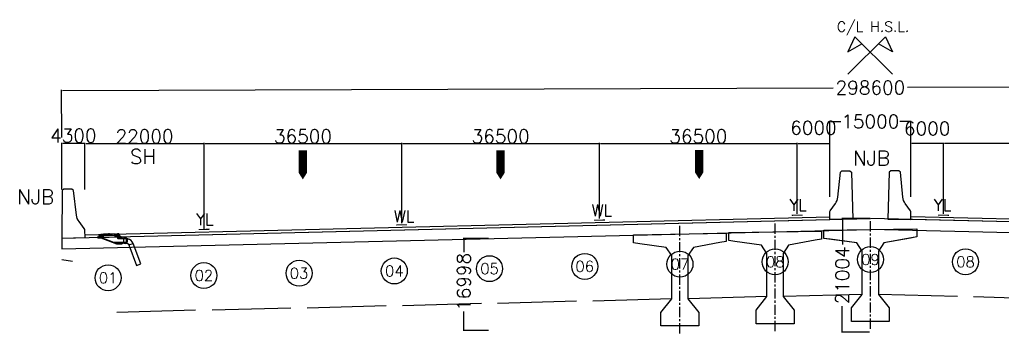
# Model space of a CAD drawing. Header units: metres. Extents: x 565382 to 572500, y 2710622 to 2713609.
# Drawn here: x 571686.6 to 571868.1, y 2712629.4 to 2712687.4 of the extents above; entities that cross this region are included whole.
import ezdxf
from ezdxf.enums import TextEntityAlignment as Align

# ---------------------------------------------------------------- set-up
doc = ezdxf.new("R2010")
doc.units = ezdxf.units.M
doc.linetypes.add('CENTER', pattern=[2, 1.25, -0.25, 0.25, -0.25])
doc.linetypes.add('DASHDOT', pattern=[25.4, 12.7, -6.35, 0, -6.35])
doc.layers.get('Defpoints').update_dxf_attribs({"lineweight": 15})
for name, color, linetype in [('-ANNO-T080', 2, 'Continuous'), ('-BRDG LAYOUT', 210, 'Continuous'), ('-COLMNS', 11, 'Continuous'), ('-DIM', 1, 'Continuous'), ('-DIM HIDE', 2, 'Continuous'), ('-Dim lanes', 3, 'Continuous'), ('-DIM S', 1, 'Continuous'), ('-DIMLN-C', 1, 'Continuous'), ('-DRNG', 160, 'Continuous'), ('-Grdr no', 252, 'Continuous'), ('-NEW PIER STYLE', 210, 'Continuous'), ('-Pier', 210, 'Continuous'), ('-PIER-MBND', 3, 'Continuous'), ('-SCUPPER', 1, 'Continuous'), ('B-ASFLT-C', 8, 'Continuous'), ('B-AXECL-D', 1, 'DASHDOT'), ('B-BEMEL-H', 140, 'Continuous'), ('NOT-PLOT', 4, 'Continuous')]:
    doc.layers.add(name, color=color, linetype=linetype)
doc.layers.add('-Route', color=7, linetype='Continuous', true_color=0x595da6)
doc.styles.add('LE100', font='simplex.shx', dxfattribs={"height": 270})
doc.styles.add('ROMANS', font='romans.shx', dxfattribs={"height": 2.5})
doc.dimstyles.new('ZFP-DIM-75', dxfattribs={"dimscale": 0.075, "dimtxt": 2.5, "dimasz": 2.5, "dimexe": 1.5, "dimexo": 1, "dimgap": 0.75, "dimtad": 1, "dimdec": 0, "dimlfac": 1000, "dimzin": 1, "dimdsep": 46, "dimtxsty": 'ROMANS', "dimcen": 0, "dimdle": 200, "dimclrd": 240, "dimclre": 240, "dimclrt": 40, "dimaunit": 1, "dimazin": 0, "dimtfac": 2, "dimtdec": 0, "dimtmove": 0, "dimatfit": 3, "dimfxl": 1, "dimtvp": 1, "dimtolj": 1, "dimtzin": 1, "dimarcsym": 0})
pattern_1 = [(41.27816908186, (3362834520.988, 1008483973.6895), (-5.313634249687, 4.392893398124), [])]
pattern_2 = [(140.41874361452, (3362834520.988, 1008483973.6895), (-5.156581019644, -4.526687106548), [])]

# ---------------------------------------------------------------- blocks, each defined once
blk = doc.blocks.new('*D226')
at = {"layer": '-Dim lanes', "lineweight": -2, "transparency": 16777216}
for p, q in [((571836.21, 2712654.66), (571836.21, 2712668.72)), ((571836.4, 2712668.61), (571838.24, 2712668.61)), ((571851.03, 2712668.61), (571849.19, 2712668.61)), ((571851.21, 2712654.66), (571851.21, 2712668.72))]:
    blk.add_line(p, q, dxfattribs=at)
at = {"layer": '-Dim lanes', "transparency": 16777216}
for points in [[(571836.4, 2712668.64), (571836.4, 2712668.58), (571836.21, 2712668.61)], [(571851.03, 2712668.64), (571851.03, 2712668.58), (571851.21, 2712668.61)]]:
    blk.add_solid(points, dxfattribs=at)
at = {"layer": 'Defpoints', "color": 0, "transparency": 16777216}
for p in [(571851.21, 2712668.61), (571836.21, 2712654.58), (571851.21, 2712654.58)]:
    blk.add_point(p, dxfattribs=at)
at = {"layer": '-Dim lanes', "color": 2, "transparency": 16777216, "insert": (571843.71, 2712668.61), "char_height": 2.5, "attachment_point": 5, "style": 'ROMANS'}
blk.add_mtext('\\A1;15000', dxfattribs=at)
blk = doc.blocks.new('STR15')
at = {"layer": '-DIM', "color": 1}
for p, q in [((-402, 398), (-593, 2)), ((402, 398), (-593, -587)), ((-402, 398), (593, -587)), ((402, 398), (593, 2)), ((-593, 2), (-223, 221)), ((593, 2), (223, 221))]:
    blk.add_line(p, q, dxfattribs=at)
blk = doc.blocks.new('*D237')
at = {"layer": '-Dim lanes', "lineweight": -2, "transparency": 16777216}
for p, q in [((571830.21, 2712656.19), (571830.21, 2712664.66)), ((571830.4, 2712664.55), (571836.03, 2712664.55)), ((571836.21, 2712656.19), (571836.21, 2712664.66))]:
    blk.add_line(p, q, dxfattribs=at)
at = {"layer": '-Dim lanes', "transparency": 16777216}
for points in [[(571830.4, 2712664.58), (571830.4, 2712664.51), (571830.21, 2712664.55)], [(571836.03, 2712664.58), (571836.03, 2712664.51), (571836.21, 2712664.55)]]:
    blk.add_solid(points, dxfattribs=at)
at = {"layer": 'Defpoints', "color": 0, "transparency": 16777216}
for p in [(571836.21, 2712664.55), (571830.21, 2712656.12), (571836.21, 2712656.12)]:
    blk.add_point(p, dxfattribs=at)
at = {"layer": '-Dim lanes', "color": 2, "transparency": 16777216, "insert": (571833.21, 2712667.43), "char_height": 2.5, "attachment_point": 5, "style": 'ROMANS'}
blk.add_mtext('\\A1;6000', dxfattribs=at)
blk = doc.blocks.new('*D238')
at = {"layer": '-Dim lanes', "lineweight": -2, "transparency": 16777216}
for p, q in [((571694.41, 2712656.04), (571694.41, 2712664.66)), ((571698.53, 2712664.55), (571694.6, 2712664.55)), ((571698.71, 2712656.04), (571698.71, 2712664.66))]:
    blk.add_line(p, q, dxfattribs=at)
at = {"layer": '-Dim lanes', "transparency": 16777216}
for points in [[(571694.6, 2712664.58), (571694.6, 2712664.51), (571694.41, 2712664.55)], [(571698.53, 2712664.58), (571698.53, 2712664.51), (571698.71, 2712664.55)]]:
    blk.add_solid(points, dxfattribs=at)
at = {"layer": 'Defpoints', "color": 0, "transparency": 16777216}
for p in [(571694.41, 2712664.55), (571694.41, 2712655.97), (571698.71, 2712655.97)]:
    blk.add_point(p, dxfattribs=at)
at = {"layer": '-Dim lanes', "color": 2, "transparency": 16777216, "insert": (571696.56, 2712665.99), "char_height": 2.5, "attachment_point": 5, "style": 'ROMANS'}
blk.add_mtext('\\A1;4300', dxfattribs=at)
blk = doc.blocks.new('*D239')
at = {"layer": '-Dim lanes', "lineweight": -2, "transparency": 16777216}
for p, q in [((571694.42, 2712665.62), (571694.39, 2712674.47)), ((571694.57, 2712674.36), (571836.88, 2712674.83)), ((571992.8, 2712675.35), (571850.57, 2712674.88)), ((571993.01, 2712666.62), (571992.98, 2712675.47))]:
    blk.add_line(p, q, dxfattribs=at)
at = {"layer": '-Dim lanes', "transparency": 16777216}
for points in [[(571694.57, 2712674.39), (571694.57, 2712674.32), (571694.39, 2712674.36)], [(571992.8, 2712675.39), (571992.8, 2712675.32), (571992.99, 2712675.36)]]:
    blk.add_solid(points, dxfattribs=at)
at = {"layer": 'Defpoints', "color": 0, "transparency": 16777216}
for p in [(571694.39, 2712674.36), (571694.42, 2712665.55), (571993.01, 2712666.55)]:
    blk.add_point(p, dxfattribs=at)
at = {"layer": '-Dim lanes', "color": 2, "transparency": 16777216, "insert": (571843.73, 2712674.86), "char_height": 2.5, "attachment_point": 5, "rotation": 0.1919, "style": 'ROMANS'}
blk.add_mtext('\\A1;298600', dxfattribs=at)
blk = doc.blocks.new('*D229')
at = {"layer": '-DIM HIDE', "color": 1, "lineweight": -2, "transparency": 16777216}
for p, q in [((571773.24, 2712646.95), (571768.55, 2712646.95)), ((571768.66, 2712646.76), (571768.66, 2712644.42)), ((571768.66, 2712630.14), (571768.66, 2712633.48)), ((571773.23, 2712629.95), (571768.55, 2712629.95))]:
    blk.add_line(p, q, dxfattribs=at)
at = {"layer": '-DIM HIDE', "color": 1, "transparency": 16777216}
for points in [[(571768.63, 2712646.76), (571768.69, 2712646.76), (571768.66, 2712646.95)], [(571768.63, 2712630.14), (571768.69, 2712630.14), (571768.66, 2712629.95)]]:
    blk.add_solid(points, dxfattribs=at)
at = {"layer": 'Defpoints', "color": 0, "transparency": 16777216}
for p in [(571773.31, 2712646.95), (571768.66, 2712629.95), (571773.31, 2712629.95)]:
    blk.add_point(p, dxfattribs=at)
at = {"layer": '-DIM HIDE', "color": 2, "transparency": 16777216, "insert": (571768.66, 2712638.95), "char_height": 2.5, "attachment_point": 5, "rotation": 89.9935, "style": 'ROMANS'}
blk.add_mtext('\\A1;16998', dxfattribs=at)
blk = doc.blocks.new('*D240')
at = {"layer": '-Dim lanes', "lineweight": -2, "transparency": 16777216}
for p, q in [((571698.71, 2712656.04), (571698.71, 2712664.66)), ((571698.9, 2712664.55), (571720.53, 2712664.55)), ((571720.71, 2712648.69), (571720.71, 2712664.66))]:
    blk.add_line(p, q, dxfattribs=at)
at = {"layer": '-Dim lanes', "transparency": 16777216}
for points in [[(571698.9, 2712664.58), (571698.9, 2712664.51), (571698.71, 2712664.55)], [(571720.53, 2712664.58), (571720.53, 2712664.51), (571720.71, 2712664.55)]]:
    blk.add_solid(points, dxfattribs=at)
at = {"layer": 'Defpoints', "color": 0, "transparency": 16777216}
for p in [(571720.71, 2712664.55), (571698.71, 2712655.97), (571720.71, 2712648.61)]:
    blk.add_point(p, dxfattribs=at)
at = {"layer": '-Dim lanes', "color": 2, "transparency": 16777216, "insert": (571709.71, 2712665.85), "char_height": 2.5, "attachment_point": 5, "style": 'ROMANS'}
blk.add_mtext('\\A1;22000', dxfattribs=at)
blk = doc.blocks.new('*D241')
at = {"layer": '-Dim lanes', "lineweight": -2, "transparency": 16777216}
for p, q in [((571720.71, 2712648.92), (571720.71, 2712664.66)), ((571720.9, 2712664.55), (571757.03, 2712664.55)), ((571757.21, 2712649.8), (571757.21, 2712664.66))]:
    blk.add_line(p, q, dxfattribs=at)
at = {"layer": '-Dim lanes', "transparency": 16777216}
for points in [[(571720.9, 2712664.58), (571720.9, 2712664.51), (571720.71, 2712664.55)], [(571757.03, 2712664.58), (571757.03, 2712664.51), (571757.21, 2712664.55)]]:
    blk.add_solid(points, dxfattribs=at)
at = {"layer": 'Defpoints', "color": 0, "transparency": 16777216}
for p in [(571757.21, 2712664.55), (571757.21, 2712649.72), (571720.71, 2712648.85)]:
    blk.add_point(p, dxfattribs=at)
at = {"layer": '-Dim lanes', "color": 2, "transparency": 16777216, "insert": (571738.96, 2712665.85), "char_height": 2.5, "attachment_point": 5, "style": 'ROMANS'}
blk.add_mtext('\\A1;36500', dxfattribs=at)
blk = doc.blocks.new('*D242')
at = {"layer": '-Dim lanes', "lineweight": -2, "transparency": 16777216}
for p, q in [((571757.21, 2712649.8), (571757.21, 2712664.66)), ((571757.4, 2712664.55), (571793.53, 2712664.55)), ((571793.71, 2712650.68), (571793.71, 2712664.66))]:
    blk.add_line(p, q, dxfattribs=at)
at = {"layer": '-Dim lanes', "transparency": 16777216}
for points in [[(571757.4, 2712664.58), (571757.4, 2712664.51), (571757.21, 2712664.55)], [(571793.53, 2712664.58), (571793.53, 2712664.51), (571793.71, 2712664.55)]]:
    blk.add_solid(points, dxfattribs=at)
at = {"layer": 'Defpoints', "color": 0, "transparency": 16777216}
for p in [(571793.71, 2712664.55), (571757.21, 2712649.72), (571793.71, 2712650.6)]:
    blk.add_point(p, dxfattribs=at)
at = {"layer": '-Dim lanes', "color": 2, "transparency": 16777216, "insert": (571775.46, 2712665.85), "char_height": 2.5, "attachment_point": 5, "style": 'ROMANS'}
blk.add_mtext('\\A1;36500', dxfattribs=at)
blk = doc.blocks.new('*D243')
at = {"layer": '-Dim lanes', "lineweight": -2, "transparency": 16777216}
for p, q in [((571793.71, 2712650.68), (571793.71, 2712664.66)), ((571793.9, 2712664.55), (571830.03, 2712664.55)), ((571830.21, 2712651.55), (571830.21, 2712664.66))]:
    blk.add_line(p, q, dxfattribs=at)
at = {"layer": '-Dim lanes', "transparency": 16777216}
for points in [[(571793.9, 2712664.58), (571793.9, 2712664.51), (571793.71, 2712664.55)], [(571830.03, 2712664.58), (571830.03, 2712664.51), (571830.21, 2712664.55)]]:
    blk.add_solid(points, dxfattribs=at)
at = {"layer": 'Defpoints', "color": 0, "transparency": 16777216}
for p in [(571830.21, 2712664.55), (571830.21, 2712651.48), (571793.71, 2712650.6)]:
    blk.add_point(p, dxfattribs=at)
at = {"layer": '-Dim lanes', "color": 2, "transparency": 16777216, "insert": (571811.96, 2712665.85), "char_height": 2.5, "attachment_point": 5, "style": 'ROMANS'}
blk.add_mtext('\\A1;36500', dxfattribs=at)
blk = doc.blocks.new('GRDR-1713-1700')
at = {"layer": '-DIM S', "color": 3}
blk.add_lwpolyline([(-0.74, 1.519), (-0.856, 1.535), (-0.856, 1.687), (0.857, 1.713), (0.857, 1.563), (0.74, 1.541), (0.25, 1.45), (0.15, 1.3), (0.15, 0.5), (0.35, 0.25), (0.35, 0), (-0.35, 0), (-0.35, 0.25), (-0.15, 0.5), (-0.15, 1.3), (-0.25, 1.45)], close=True, dxfattribs=at)
at = {"layer": 'B-AXECL-D', "color": 4, "linetype": 'CENTER', "ltscale": 0.15}
blk.add_line((0, -0.137), (0, 1.861), dxfattribs=at)
blk = doc.blocks.new('*D214')
at = {"layer": '-DIM HIDE', "color": 1, "lineweight": -2, "transparency": 16777216}
for p, q in [((571843.64, 2712650.64), (571838.48, 2712650.67)), ((571838.59, 2712650.48), (571838.57, 2712645.86)), ((571838.49, 2712629.85), (571838.51, 2712634.43)), ((571843.54, 2712629.64), (571838.38, 2712629.66))]:
    blk.add_line(p, q, dxfattribs=at)
at = {"layer": '-DIM HIDE', "color": 1, "transparency": 16777216}
for points in [[(571838.56, 2712650.48), (571838.62, 2712650.48), (571838.59, 2712650.66)], [(571838.46, 2712629.85), (571838.52, 2712629.85), (571838.49, 2712629.66)]]:
    blk.add_solid(points, dxfattribs=at)
at = {"layer": 'Defpoints', "color": 0, "transparency": 16777216}
for p in [(571843.71, 2712650.64), (571838.49, 2712629.66), (571843.61, 2712629.64)]:
    blk.add_point(p, dxfattribs=at)
at = {"layer": '-DIM HIDE', "color": 2, "transparency": 16777216, "insert": (571838.54, 2712640.15), "char_height": 2.5, "attachment_point": 5, "rotation": 89.7279, "style": 'ROMANS'}
blk.add_mtext('\\A1;21004', dxfattribs=at)
blk = doc.blocks.new('SCUP')
at = {"layer": '-SCUPPER'}
h = blk.add_hatch(dxfattribs=at)
h.set_pattern_fill('ANSI31', color=256, scale=0.05, angle=0.8594, style=0)
h.set_pattern_definition(pattern_1)
edge = h.paths.add_edge_path()
edge.add_line((156, -33), (155, -2))
edge.add_ellipse((150, -2), major_axis=(-4.74, 0), ratio=0.8519, start_angle=180.8594, end_angle=270.8594)
edge.add_line((150, 2), (101, 1))
edge.add_line((101, 1), (101, -34))
edge.add_line((101, -34), (156, -33))
h = blk.add_hatch(dxfattribs=at)
h.set_pattern_fill('ANSI31', color=256, scale=0.05, angle=0.8594, style=0)
h.set_pattern_definition(pattern_1)
edge = h.paths.add_edge_path()
edge.add_ellipse((177, -3), major_axis=(5.92, 0), ratio=0.8519, start_angle=4.1762, end_angle=90.8594)
edge.add_line((177, 2), (156, 2))
edge.add_line((156, 2), (157, -57))
edge.add_line((157, -57), (109, -58))
edge.add_line((109, -58), (110, -74))
edge.add_line((110, -74), (215, -73))
edge.add_line((215, -73), (214, -58))
edge.add_ellipse((212, -58), major_axis=(-2.37, 0), ratio=0.8519, start_angle=180.8594, end_angle=270.8594)
edge.add_line((212, -56), (194, -57))
edge.add_ellipse((194, -52), major_axis=(-5.92, 0), ratio=0.8519, start_angle=4.1762, end_angle=90.8594, ccw=False)
edge.add_line((188, -52), (183, -2))
h = blk.add_hatch(dxfattribs=at)
h.set_pattern_fill('ANSI31', color=256, scale=0.05, angle=90.8594, style=0)
h.set_pattern_definition(pattern_2)
edge = h.paths.add_edge_path()
edge.add_ellipse((-160, -111), major_axis=(5.92, 0), ratio=0.8519, start_angle=276.573, end_angle=360.8594, ccw=False)
edge.add_line((-159, -116), (-310, -131))
edge.add_line((-310, -131), (-310, -120))
edge.add_line((-310, -120), (-236, -113))
edge.add_line((-236, -113), (-236, -87))
edge.add_line((-236, -87), (-212, -87))
edge.add_line((-212, -87), (-212, -78))
edge.add_line((-212, -78), (-154, -78))
edge.add_line((-154, -78), (-154, -111))
h = blk.add_hatch(dxfattribs=at)
h.set_pattern_fill('ANSI31', color=256, scale=0.05, angle=90.8594, style=0)
h.set_pattern_definition(pattern_2)
edge = h.paths.add_edge_path()
edge.add_line((157, -82), (209, -81))
edge.add_ellipse((209, -76), major_axis=(5.92, 0), ratio=0.8519, start_angle=-89.1406, end_angle=0.8594)
edge.add_line((215, -76), (215, -73))
edge.add_line((215, -73), (157, -74))
edge.add_line((157, -74), (-81, -205))
edge.add_line((-81, -205), (-308, -221))
edge.add_line((-308, -221), (-308, -231))
edge.add_line((-308, -231), (-238, -227))
edge.add_line((-238, -227), (-238, -241))
edge.add_ellipse((-233, -241), major_axis=(-4.74, 0), ratio=0.8519, start_angle=0.8594, end_angle=90.8594)
edge.add_line((-233, -245), (-136, -244))
edge.add_ellipse((-136, -239), major_axis=(-5.92, 0), ratio=0.8519, start_angle=90.8594, end_angle=123.1297)
edge.add_line((-133, -243), (157, -82))
h = blk.add_hatch(dxfattribs=at)
h.set_pattern_fill('ANSI31', color=256, scale=0.05, angle=0.8594, style=0)
h.set_pattern_definition(pattern_1)
edge = h.paths.add_edge_path()
edge.add_line((-155, -61), (-155, -37))
edge.add_line((-155, -37), (-156, -2))
edge.add_line((-156, -2), (-177, -2))
edge.add_ellipse((-177, -7), major_axis=(5.92, 0), ratio=0.8519, start_angle=90.8594, end_angle=180.8594)
edge.add_ellipse((-177, -7), major_axis=(-5.92, 0), ratio=0.8519, start_angle=357.5426, end_angle=360.8594, ccw=False)
edge.add_line((-183, -7), (-186, -57))
edge.add_ellipse((-192, -57), major_axis=(-5.92, 0), ratio=0.8519, start_angle=90.8594, end_angle=177.5426, ccw=False)
edge.add_line((-192, -62), (-210, -62))
edge.add_ellipse((-210, -64), major_axis=(-2.37, 0), ratio=0.8519, start_angle=-89.1406, end_angle=0.8594)
edge.add_line((-212, -64), (-212, -78))
edge.add_line((-212, -78), (-107, -77))
edge.add_line((-107, -77), (-107, -60))
edge.add_line((-107, -60), (-155, -61))
h = blk.add_hatch(dxfattribs=at)
h.set_pattern_fill('ANSI31', color=256, scale=0.05, angle=0.8594, style=0)
h.set_pattern_definition(pattern_1)
edge = h.paths.add_edge_path()
edge.add_line((-154, -37), (-100, -37))
edge.add_line((-100, -37), (-101, -1))
edge.add_line((-101, -1), (-150, -2))
edge.add_ellipse((-150, -6), major_axis=(4.74, 0), ratio=0.8519, start_angle=90.8594, end_angle=180.8594)
edge.add_line((-155, -6), (-154, -37))
h = blk.add_hatch(dxfattribs=at)
h.set_pattern_fill('ANSI31', color=256, scale=0.05, angle=0.8594, style=0)
h.set_pattern_definition(pattern_1)
h.paths.add_polyline_path([(-107, -60), (-108, -37), (-155, -37), (-155, -61)])
h = blk.add_hatch(dxfattribs=at)
h.set_pattern_fill('ANSI31', color=256, scale=0.05, angle=0.8594, style=0)
h.set_pattern_definition(pattern_1)
h.paths.add_polyline_path([(156, -33), (109, -34), (109, -58), (157, -57)])
for p, q in [((-101, -1), (101, 1)), ((0, -21), (0, 21)), ((101, 1), (150, 2)), ((101, -34), (101, 1)), ((177, 2), (156, 2)), ((156, 2), (157, -57)), ((-236, -113), (-310, -120)), ((-159, -116), (-310, -131)), ((-310, -120), (-308, -231)), ((-212, -87), (-236, -87)), ((-236, -87), (-236, -113)), ((-212, -64), (-212, -78)), ((215, -73), (-212, -78)), ((-212, -78), (-212, -87)), ((-210, -62), (-192, -62)), ((-183, -7), (-186, -57)), ((-177, -2), (-156, -2)), ((-156, -2), (-155, -61)), ((-155, -6), (-154, -37)), ((-155, -61), (-155, -37)), ((-155, -37), (-108, -37)), ((-155, -61), (-107, -60)), ((-107, -60), (-155, -61)), ((-154, -37), (-100, -37)), ((-154, -78), (-154, -111)), ((-101, -1), (-150, -2)), ((157, -82), (-133, -243)), ((-108, -37), (-107, -60)), ((-107, -60), (-107, -77)), ((-100, -37), (-101, -1)), ((-100, -37), (101, -34)), ((-81, -205), (157, -74)), ((156, -33), (101, -34)), ((156, -33), (109, -34)), ((109, -34), (109, -58)), ((157, -57), (109, -58)), ((109, -58), (157, -57)), ((109, -58), (110, -74)), ((155, -2), (156, -33)), ((157, -57), (156, -33)), ((209, -81), (157, -82)), ((183, -2), (188, -52)), ((212, -56), (194, -57)), ((214, -58), (215, -73)), ((215, -73), (215, -76)), ((-308, -221), (-81, -205)), ((-308, -231), (-238, -227)), ((-238, -241), (-238, -227)), ((-136, -244), (-233, -245))]:
    blk.add_line(p, q, dxfattribs=at)
for centre, major_axis, start_param, end_param in [((150, -2), (-4.74, 0), 3.156592, 4.727388), ((177, -3), (-5.92, 0), 3.21448, 4.727388), ((-210, -64), (-2.37, 0), -1.555797, 0.014999), ((-192, -57), (-5.92, 0), 1.585795, 3.098703), ((-177, -7), (5.92, 0), 1.585795, 3.098703), ((-160, -111), (5.92, 0), -1.456076, 0.014999), ((-150, -6), (4.74, 0), 1.585795, 3.156592), ((-127, -20), (-10.9, 0), 3.141593, 9.424778), ((194, -52), (5.92, 0), 3.21448, 4.727388), ((209, -76), (5.92, 0), -1.555797, 0.014999), ((212, -58), (2.37, 0), 0.014999, 1.585795), ((-233, -241), (4.74, 0), 3.156592, 4.727388), ((-136, -239), (-5.92, 0), 1.585795, 2.149019)]:
    blk.add_ellipse(centre, major_axis=major_axis, ratio=0.8519, start_param=start_param, end_param=end_param, dxfattribs=at)
blk = doc.blocks.new('*D231')
at = {"layer": '-Dim lanes', "lineweight": -2, "transparency": 16777216}
for p, q in [((571851.21, 2712656.19), (571851.21, 2712664.66)), ((571857.03, 2712664.55), (571851.4, 2712664.55)), ((571857.21, 2712656.19), (571857.21, 2712664.66))]:
    blk.add_line(p, q, dxfattribs=at)
at = {"layer": '-Dim lanes', "transparency": 16777216}
for points in [[(571851.4, 2712664.58), (571851.4, 2712664.51), (571851.21, 2712664.55)], [(571857.03, 2712664.58), (571857.03, 2712664.51), (571857.21, 2712664.55)]]:
    blk.add_solid(points, dxfattribs=at)
at = {"layer": 'Defpoints', "color": 0, "transparency": 16777216}
for p in [(571851.21, 2712664.55), (571851.21, 2712656.12), (571857.21, 2712656.12)]:
    blk.add_point(p, dxfattribs=at)
at = {"layer": '-Dim lanes', "color": 2, "transparency": 16777216, "insert": (571854.21, 2712667.31), "char_height": 2.5, "attachment_point": 5, "style": 'ROMANS'}
blk.add_mtext('\\A1;6000', dxfattribs=at)
blk = doc.blocks.new('*D236')
at = {"layer": '-Dim lanes', "lineweight": -2, "transparency": 16777216}
for p, q in [((571857.21, 2712651.55), (571857.21, 2712664.66)), ((571893.53, 2712664.55), (571857.4, 2712664.55)), ((571893.71, 2712650.68), (571893.71, 2712664.66))]:
    blk.add_line(p, q, dxfattribs=at)
at = {"layer": '-Dim lanes', "transparency": 16777216}
for points in [[(571857.4, 2712664.58), (571857.4, 2712664.51), (571857.21, 2712664.55)], [(571893.53, 2712664.58), (571893.53, 2712664.51), (571893.71, 2712664.55)]]:
    blk.add_solid(points, dxfattribs=at)
at = {"layer": 'Defpoints', "color": 0, "transparency": 16777216}
for p in [(571857.21, 2712664.55), (571857.21, 2712651.48), (571893.71, 2712650.6)]:
    blk.add_point(p, dxfattribs=at)
at = {"layer": '-Dim lanes', "color": 2, "transparency": 16777216, "insert": (571875.46, 2712665.85), "char_height": 2.5, "attachment_point": 5, "style": 'ROMANS'}
blk.add_mtext('\\A1;36500', dxfattribs=at)

msp = doc.modelspace()

# ---------------------------------------------------------------- linework, layer by layer
at = {"layer": '-COLMNS'}
msp.add_line((571694.4195, 2712643.0564, -624.8892), (571696.4195, 2712642.7753, -624.8892), dxfattribs=at)
at = {"layer": '-DRNG'}
for p, q in [((571706.4823, 2712646.0917, -624.8778), (571706.6365, 2712646.8767, -624.8778)), ((571706.8217, 2712645.7948, -624.8778), (571707.5793, 2712646.0518, -624.8778))]:
    msp.add_line(p, q, dxfattribs=at)
at = {"layer": '-DRNG', "elevation": -624.8892, "flags": 128}
msp.add_lwpolyline([(571709, 2712642.2543), (571707.5793, 2712646.0518, 0.26863734), (571706.6365, 2712646.8767), (571706.4614, 2712646.9111), (571706.3538, 2712647.0414), (571705.7949, 2712647.0832), (571705.7949, 2712646.0827), (571706.2584, 2712646.0504), (571706.3401, 2712646.1197), (571706.4823, 2712646.0917, -0.26863734), (571706.8217, 2712645.7948), (571708.2424, 2712641.9972), (571709, 2712642.2543)], format="xyb", dxfattribs=at)
at = {"layer": '-Grdr no', "color": 7}
for centre in [(571843.7368, 2712643.0744, -624.8892), (571773.4045, 2712641.3865, -624.8892), (571790.9845, 2712641.8084, -624.8892), (571808.5645, 2712642.2303, -624.8892), (571826.1445, 2712642.6522, -624.8892), (571861.2845, 2712642.6522, -624.8892), (571702.9795, 2712639.6963, -624.8892), (571720.6645, 2712640.1207, -624.8892), (571738.2407, 2712640.5425, -624.8892), (571755.8245, 2712640.9645, -624.8892)]:
    msp.add_circle(centre, 2.4, dxfattribs=at)
at = {"layer": '-Pier', "color": 2, "const_width": 0.2, "elevation": -624.8892}
for points in [[(571829.2175, 2712651.2524), (571831.2163, 2712651.3003)], [(571858.2116, 2712651.2524), (571856.2127, 2712651.3003)], [(571719.7175, 2712648.6244), (571721.7163, 2712648.6723)]]:
    msp.add_lwpolyline(points, dxfattribs=at)
at = {"layer": '-Pier', "color": 7, "const_width": 0.2, "elevation": -624.8892}
for points in [[(571756.1709, 2712649.4667), (571758.1697, 2712649.5147)], [(571792.7151, 2712650.3427), (571794.7139, 2712650.3907)]]:
    msp.add_lwpolyline(points, dxfattribs=at)
at = {"layer": '-PIER-MBND'}
msp.add_line((571694.4145, 2712647.0572, -624.8892), (571694.4145, 2712645.0569, -624.8892), dxfattribs=at)
at = {"layer": '-Route', "elevation": -624.8892, "flags": 128}
for points in [[(571812.1149, 2712663.3317, 1.5, 1.5, 0), (571812.1149, 2712660.9233, 3.75, 0, 0), (571812.1149, 2712657.9671, 0, 0, 0)], [(571738.9344, 2712663.2626, 1.5, 1.5, 0), (571738.9344, 2712660.8541, 3.75, 0, 0), (571738.9344, 2712657.898, 0, 0, 0)], [(571775.4344, 2712663.2626, 1.5, 1.5, 0), (571775.4344, 2712660.8541, 3.75, 0, 0), (571775.4344, 2712657.898, 0, 0, 0)]]:
    msp.add_lwpolyline(points, format="xyseb", dxfattribs=at)
at = {"color": 5}
for p in [(571694.4145, 2712647.0572, -624.8892), (571993.0145, 2712647.0572, -624.8892)]:
    msp.add_line(p, (571843.7145, 2712650.6404, -624.8892), dxfattribs=at)
at = {"color": 4}
for p, q in [((571694.4145, 2712647.0572, -624.8892), (571836.2145, 2712650.4604, -624.8892)), ((571993.0145, 2712647.0572, -624.8892), (571851.2145, 2712650.4604, -624.8892)), ((571694.4145, 2712645.0569, -624.8892), (571843.7145, 2712648.6401, -624.8892)), ((571993.0145, 2712645.0569, -624.8892), (571843.7145, 2712648.6401, -624.8892))]:
    msp.add_line(p, q, dxfattribs=at)
at = {"elevation": -624.8892, "flags": 128}
msp.add_lwpolyline([(571852.2795, 2712647.2684), (571846.2145, 2712646.1401), (571845.2145, 2712644.6401), (571845.2145, 2712636.6401), (571847.2145, 2712634.1401), (571847.2145, 2712631.6401), (571840.2145, 2712631.6401), (571840.2145, 2712634.1401), (571842.2145, 2712636.6401), (571842.2145, 2712644.6402), (571841.2145, 2712646.1401), (571835.1495, 2712646.9924)], dxfattribs=at)
at = {"layer": 'B-ASFLT-C', "color": 1}
for p, q in [((571698.7025, 2712647.6602, -624.8892), (571836.2145, 2712650.9605, -624.8892)), ((571988.7265, 2712647.6602, -624.8892), (571851.2145, 2712650.9605, -624.8892))]:
    msp.add_line(p, q, dxfattribs=at)
at = {"layer": 'B-BEMEL-H'}
for p, q in [((571824.6445, 2712636.2185, -624.8892), (571810.0645, 2712635.7965, -624.8892)), ((571842.2245, 2712636.6404, -624.8892), (571827.6445, 2712636.2185, -624.8892)), ((571859.8045, 2712636.2182, -624.8892), (571845.2145, 2712636.6401, -624.8892)), ((571862.7845, 2712636.2185, -624.8892), (571877.3645, 2712635.7965, -624.8892)), ((571754.3245, 2712634.5308, -624.8892), (571739.7445, 2712634.1089, -624.8892)), ((571771.9045, 2712634.9527, -624.8892), (571757.3245, 2712634.5308, -624.8892)), ((571789.4845, 2712635.3746, -624.8892), (571774.9045, 2712634.9527, -624.8892)), ((571807.0645, 2712635.7965, -624.8892), (571792.4845, 2712635.3746, -624.8892)), ((571719.1445, 2712633.6865, -624.8892), (571704.5645, 2712633.2645, -624.8892)), ((571736.7445, 2712634.1089, -624.8892), (571722.1645, 2712633.6869, -624.8892))]:
    msp.add_line(p, q, dxfattribs=at)
at = {"layer": 'B-BEMEL-H', "color": 254, "elevation": -624.8892}
for points in [[(571836.2145, 2712650.4604), (571836.2145, 2712651.7991, -0.15728382), (571836.3087, 2712652.0913), (571837.258, 2712653.4097, 0.13184468), (571837.7168, 2712654.6217), (571838.1758, 2712659.2116), (571838.4506, 2712659.4604), (571839.9506, 2712659.4604), (571840.2145, 2712659.2108), (571840.511, 2712650.5635), (571836.2145, 2712650.4604)], [(571851.2145, 2712650.4604), (571851.2145, 2712651.7991, 0.15728382), (571851.1203, 2712652.0913), (571850.171, 2712653.4097, -0.13184468), (571849.7122, 2712654.6217), (571849.2533, 2712659.2116), (571848.9784, 2712659.4604), (571847.4784, 2712659.4604), (571847.2145, 2712659.2108), (571846.918, 2712650.5635), (571851.2145, 2712650.4604)]]:
    msp.add_lwpolyline(points, format="xyb", dxfattribs=at)
at = {"layer": 'B-BEMEL-H', "color": 5, "elevation": -624.8806}
msp.add_lwpolyline([(571698.7156, 2712647.1604), (571698.6866, 2712648.4988, 0.15728382), (571698.5861, 2712648.7889), (571697.6085, 2712650.0865, -0.13184468), (571697.1237, 2712651.2883), (571696.5656, 2712655.8672), (571696.2854, 2712656.11), (571694.7857, 2712656.0775), (571694.5273, 2712655.8223), (571694.4168, 2712647.0572), (571698.7156, 2712647.1604)], format="xyb", dxfattribs=at)

# ---------------------------------------------------------------- block references
at = {"layer": '-BRDG LAYOUT', "xscale": -0.01, "yscale": 0.0075, "zscale": 0.01, "rotation": 1.923934106649359}
msp.add_blockref('SCUP', (571703.1614, 2712647.7673, -624.8778), dxfattribs=at)
at = {"layer": '-NEW PIER STYLE', "color": 4, "xscale": 10, "yscale": 10, "zscale": 10}
for p in [(571808.5345, 2712630.7963, -624.8892), (571826.1245, 2712631.2182, -624.8892), (571843.7145, 2712631.6401, -624.8892)]:
    msp.add_blockref('GRDR-1713-1700', p, dxfattribs=at)
at = {"layer": 'NOT-PLOT', "xscale": 0.007, "yscale": 0.007, "zscale": 0.007}
msp.add_blockref('STR15', (571843.6811, 2712681.4451, -624.8892), dxfattribs=at)

# ---------------------------------------------------------------- texts
at = {"layer": '-ANNO-T080', "style": 'LE100'}
msp.add_text('C/L H.S.L.', height=1.89, dxfattribs=at).set_placement((571837.5301, 2712685.1889, -624.8892))
at = {"layer": '-ANNO-T080', "color": 7, "style": 'LE100'}
for s, p in [('WL', (571792.2363, 2712651.0937, -624.8892)), ('YL', (571828.7363, 2712652.0686, -624.8892)), ('YL', (571855.4013, 2712652.0686, -624.8892)), ('YL', (571719.2005, 2712649.4443, -624.8892)), ('WL', (571755.7062, 2712649.9919, -624.8892))]:
    msp.add_text(s, height=2.16, dxfattribs=at).set_placement(p)
at = {"layer": '-DIMLN-C', "style": 'LE100'}
msp.add_text('SH', height=2.7, dxfattribs=at).set_placement((571709.4212, 2712660.7573, -624.8892), align=Align.CENTER)
msp.add_text('NJB', height=2.7, dxfattribs=at).set_placement((571840.4974, 2712660.4794, -569.3186))
at = {"layer": '-DIMLN-C', "insert": (571693.0126, 2712656.0135, -624.8806), "char_height": 2.7, "attachment_point": 3, "style": 'LE100'}
msp.add_mtext('NJB', dxfattribs=at)
at = {"layer": '-Grdr no', "style": 'ROMANS'}
for s, p in [('08', (571826.1445, 2712642.6522, -624.8892)), ('09', (571843.7368, 2712643.0744, -624.8892)), ('08', (571861.2845, 2712642.6522, -624.8892)), ('04', (571755.8245, 2712640.9645, -624.8892)), ('05', (571773.4045, 2712641.3865, -624.8892)), ('06', (571790.9845, 2712641.8084, -624.8892)), ('07', (571808.5645, 2712642.2303, -624.8892)), ('01', (571702.9795, 2712639.6963, -624.8892)), ('02', (571720.6645, 2712640.1207, -624.8892)), ('03', (571738.2407, 2712640.5425, -624.8892))]:
    msp.add_text(s, height=2, dxfattribs=at).set_placement(p, align=Align.MIDDLE_CENTER)

# ---------------------------------------------------------------- dimensions: what is measured, and where the dimension line sits
at = {"layer": '-DIM HIDE'}
for base, p1, p2, angle, picture, middle in [((571838.4903, 2712629.6607, -624.8892), (571843.7145, 2712650.6404, -624.8892), (571843.6147, 2712629.6364, -624.8892), 269.727862, '*D214', (571838.5401, 2712640.1453, -624.8892)), ((571768.6586, 2712629.9532, -624.8892), (571773.3117, 2712646.9505, -624.8892), (571773.3098, 2712629.9527, -624.8892), 269.993519, '*D229', (571768.6596, 2712638.9515, -624.8892))]:
    dim = msp.add_linear_dim(base=base, p1=p1, p2=p2, angle=angle, dimstyle='ZFP-DIM-75', override={"dimclrd": 1, "dimclre": 1, "dimclrt": 2, "dimtmove": 2}, dxfattribs=at)
    dim.commit()
    dim.dimension.update_dxf_attribs({"geometry": picture, "text_midpoint": middle, "dimtype": 161})
at = {"layer": '-Dim lanes'}
for base, p1, p2, angle, picture, middle, dimtype in [((571694.3871, 2712674.3551, -624.8892), (571993.0145, 2712666.5456, -624.8892), (571694.4166, 2712665.5456, -624.8892), 180.191882, '*D239', (571843.7256, 2712674.8553, -624.8892), 161), ((571836.2145, 2712664.5456, -624.8892), (571830.2145, 2712656.1189, -624.8892), (571836.2145, 2712656.1189, -624.8892), 0, '*D237', (571833.2145, 2712667.4275, -624.8892), 161), ((571851.2145, 2712668.6075, -624.8892), (571836.2145, 2712654.5826, -624.8892), (571851.2145, 2712654.5826, -624.8892), 180, '*D226', (571843.7145, 2712668.6075, -624.8892), 160), ((571851.2145, 2712664.5456, -624.8892), (571857.2145, 2712656.1189, -624.8892), (571851.2145, 2712656.1189, -624.8892), 180, '*D231', (571854.2145, 2712667.3069, -624.8892), 161)]:
    dim = msp.add_linear_dim(base=base, p1=p1, p2=p2, angle=angle, dimstyle='ZFP-DIM-75', override={"dimtxt": 3.33, "dimclrd": 256, "dimclre": 256, "dimclrt": 2, "dimtmove": 2}, dxfattribs=at)
    dim.commit()
    dim.dimension.update_dxf_attribs({"geometry": picture, "text_midpoint": middle, "dimtype": dimtype})
dim = msp.add_aligned_dim(p1=(571698.7145, 2712655.969, -624.8892), p2=(571694.4145, 2712655.969, -624.8892), distance=-8.5766, dimstyle='ZFP-DIM-75', override={"dimtxt": 3.33, "dimclrd": 256, "dimclre": 256, "dimclrt": 2, "dimtmove": 2}, dxfattribs=at)
dim.commit()
dim.dimension.update_dxf_attribs({"geometry": '*D238', "text_midpoint": (571696.5645, 2712665.9925, -624.8892)})
for base, p1, p2, picture, middle in [((571720.7145, 2712664.5456, -624.8892), (571698.7145, 2712655.969, -624.8892), (571720.7145, 2712648.6118, -624.8892), '*D240', (571709.7145, 2712665.8519, -624.8892)), ((571757.2145, 2712664.5456, -624.8892), (571720.7145, 2712648.8486, -624.8892), (571757.2145, 2712649.7246, -624.8892), '*D241', (571738.9645, 2712665.8519, -624.8892)), ((571793.7145, 2712664.5456, -624.8892), (571757.2145, 2712649.7246, -624.8892), (571793.7145, 2712650.6006, -624.8892), '*D242', (571775.4645, 2712665.8519, -624.8892)), ((571830.2145, 2712664.5456, -624.8892), (571793.7145, 2712650.6006, -624.8892), (571830.2145, 2712651.4766, -624.8892), '*D243', (571811.9645, 2712665.8519, -624.8892))]:
    dim = msp.add_linear_dim(base=base, p1=p1, p2=p2, dimstyle='ZFP-DIM-75', override={"dimtxt": 3.33, "dimclrd": 256, "dimclre": 256, "dimclrt": 2, "dimtmove": 2}, dxfattribs=at)
    dim.commit()
    dim.dimension.update_dxf_attribs({"geometry": picture, "text_midpoint": middle})
dim = msp.add_linear_dim(base=(571857.2145, 2712664.5456, -624.8892), p1=(571893.7145, 2712650.6006, -624.8892), p2=(571857.2145, 2712651.4766, -624.8892), angle=180, dimstyle='ZFP-DIM-75', override={"dimtxt": 3.33, "dimclrd": 256, "dimclre": 256, "dimclrt": 2, "dimtmove": 2}, dxfattribs=at)
dim.commit()
dim.dimension.update_dxf_attribs({"geometry": '*D236', "text_midpoint": (571875.4645, 2712665.8519, -624.8892)})

doc.saveas('drawing.dxf')
